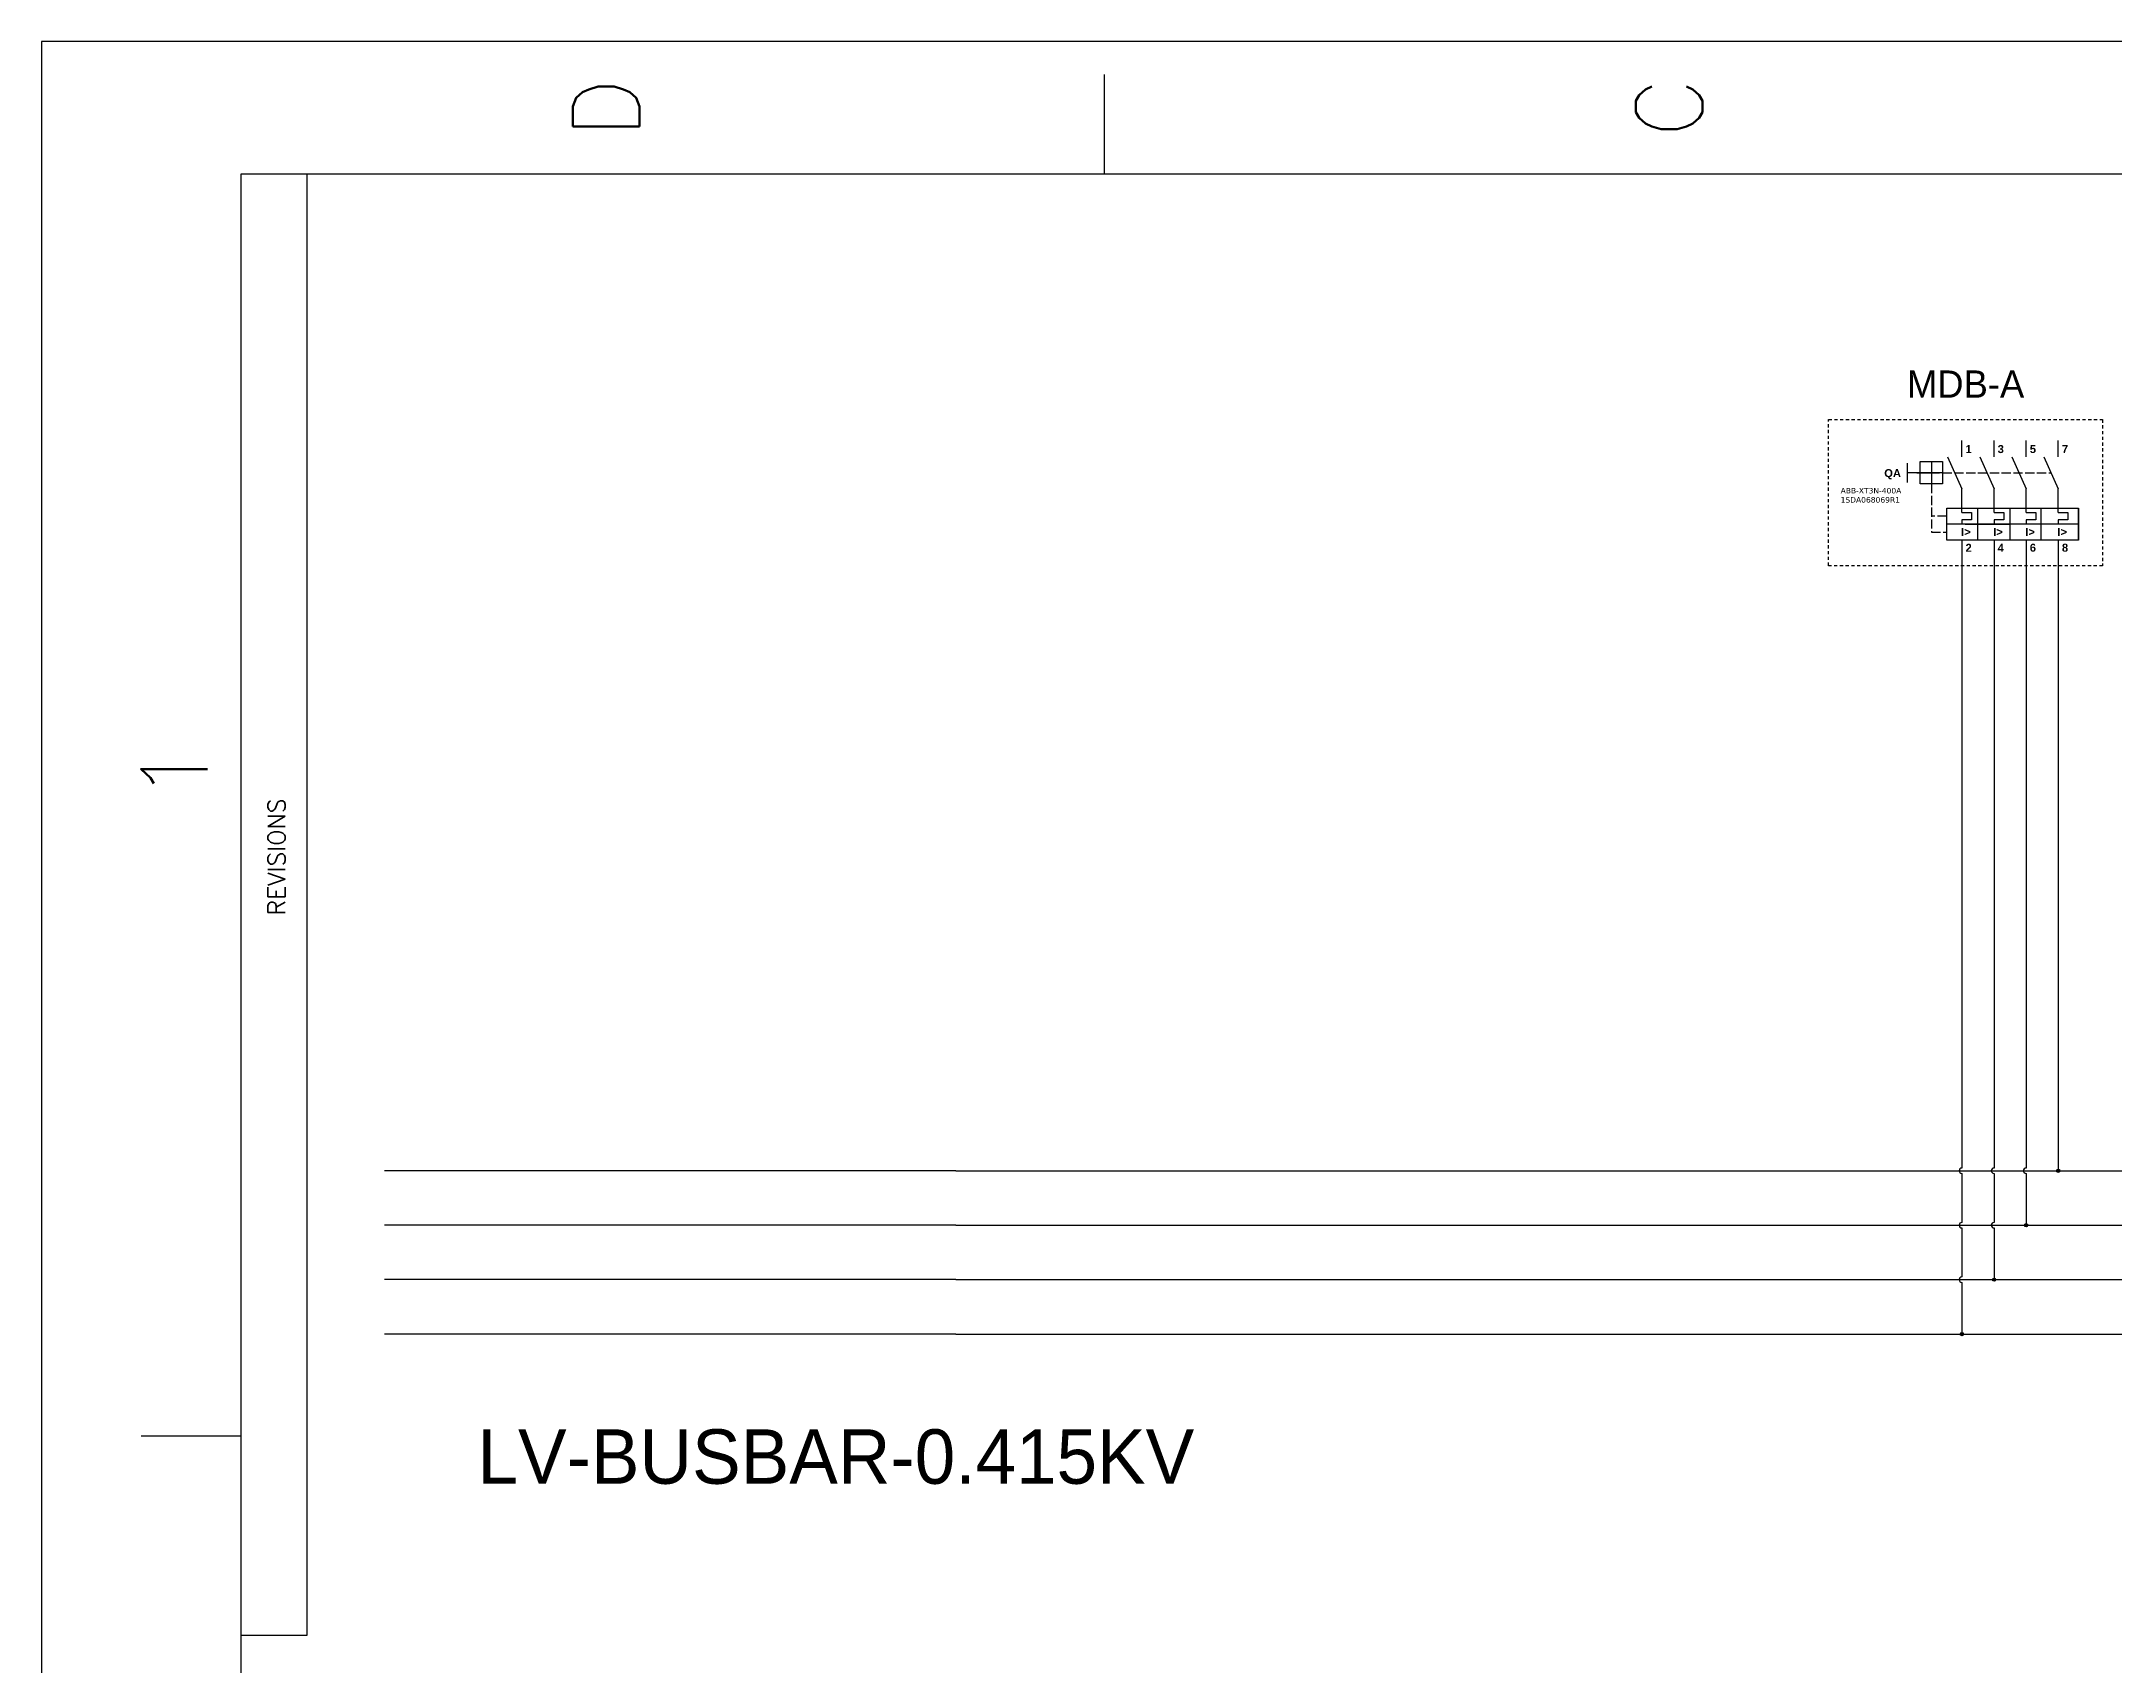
# Model space of a CAD drawing. Extents: x 1 to 170, y -32 to 186.
# Drawn here: x 4.2 to 85.1, y 122.7 to 186 of the extents above; entities that cross this region are included whole.
import ezdxf
from ezdxf.enums import TextEntityAlignment as Align

# ---------------------------------------------------------------- set-up
doc = ezdxf.new("R2010")
doc.units = 0
doc.header["$MEASUREMENT"] = 0
doc.linetypes.add('ACAD_ISO02W100', pattern=[15, 12, -3])
doc.linetypes.add('HIDDEN2', pattern=[0.1875, 0.125, -0.0625])
for name, color, linetype in [('DISCONTINUA', 7, 'ACAD_ISO02W100'), ('LOCBOX', 92, 'HIDDEN2'), ('PFV', 7, 'Continuous'), ('RED_18AWG', 1, 'Continuous'), ('REGEN_LINE', 4, 'Continuous'), ('SYMS', 7, 'Continuous'), ('Title Block', 7, 'Continuous'), ('Viewport', 7, 'Continuous')]:
    doc.layers.add(name, color=color, linetype=linetype)
doc.styles.add('Roman', font='romans')
doc.styles.add('TRINIDAD', font='')
doc.styles.get('TRINIDAD').set_extended_font_data('Arial')

# ---------------------------------------------------------------- blocks, each defined once
blk = doc.blocks.new('ANSI_border_C')
at = {"layer": 'Title Block'}
for p, q in [((21, 16), (0, 16)), ((21, 0), (21, 16)), ((15.75, 15.25), (15.75, 15.625)), ((20.5, 15.25), (0.5, 15.25)), ((15, 15.25), (15, 15)), ((20.5, 0.75), (20.5, 15.25)), ((15, 15), (20.5, 15)), ((20.5, 12), (20.875, 12))]:
    blk.add_line(p, q, dxfattribs=at)
at = {"layer": 'Title Block', "style": 'Roman'}
for s, p in [('1', (18.25, 15.5)), ('D', (20.75, 13.875)), ('C', (20.75, 9.875))]:
    blk.add_text(s, height=0.25, dxfattribs=at).set_placement(p, align=Align.MIDDLE_CENTER)
blk.add_text('REVISIONS', height=0.065, dxfattribs=at).set_placement((17.7102, 15.0825))
blk = doc.blocks.new('JIC_border_C')
at = {"xscale": 10.36509338838034, "yscale": 10.36509338838034, "zscale": 10.36509338838034, "rotation": 90}
blk.add_blockref('ANSI_border_C', (170.059, -31.634), dxfattribs=at)
blk = doc.blocks.new('WDDOT')
for radius in [0.03, 0.0187, 0.00929]:
    blk.add_circle((0, 0), radius)

msp = doc.modelspace()

# ---------------------------------------------------------------- linework, layer by layer
at = {"layer": 'DISCONTINUA', "color": 7, "linetype": 'ACAD_ISO02W100', "ltscale": 0.03}
for p, q in [((78.371, 169.204), (82.601, 169.204)), ((77.932, 168.766), (77.932, 166.886)), ((78.533, 167.513), (77.932, 167.513)), ((77.932, 166.886), (78.533, 166.886))]:
    msp.add_line(p, q, dxfattribs=at)
at = {"layer": 'LOCBOX', "color": 6}
msp.add_lwpolyline([(73.923, 171.283), (84.611, 171.283), (84.611, 165.576), (73.923, 165.576)], close=True, dxfattribs=at)
at = {"layer": 'PFV', "color": 7}
for points in [[(79.123, 169.956, 0), (79.123, 170.457, 0)], [(79.123, 169.831, 0), (79.123, 170.457, 0)], [(80.376, 169.956, 0), (80.376, 170.457, 0)], [(81.629, 169.956, 0), (81.629, 170.457, 0)], [(82.882, 169.956, 0), (82.882, 170.457, 0)], [(77.369, 169.204, 0), (77.744, 169.204, 0)], [(77.744, 169.204, 0), (78.246, 169.204, 0)], [(79.248, 167.2, 0), (79.749, 167.2, 0)], [(79.749, 167.2, 0), (80.376, 167.2, 0)], [(80.376, 167.2, 0), (81.002, 167.2, 0)]]:
    msp.add_polyline3d(points, dxfattribs=at)
at = {"layer": 'RED_18AWG'}
for p, q in [((79.123, 166.072), (79.123, 142.076)), ((80.376, 166.323), (80.376, 142.076)), ((81.629, 166.072), (81.629, 142.076)), ((82.882, 166.072), (82.882, 142.028)), ((39.881, 141.97), (17.6, 141.97)), ((39.881, 141.97), (88.996, 141.97)), ((79.123, 141.864), (79.123, 139.951)), ((80.376, 141.864), (80.376, 139.951)), ((81.629, 141.864), (81.629, 139.903)), ((39.881, 139.845), (17.6, 139.845)), ((39.881, 139.845), (88.962, 139.845)), ((79.123, 139.739), (79.123, 137.826)), ((80.376, 139.739), (80.376, 137.778)), ((39.881, 137.72), (17.6, 137.72)), ((39.881, 137.72), (88.962, 137.72)), ((79.123, 137.614), (79.123, 135.653)), ((39.881, 135.595), (17.6, 135.595)), ((39.881, 135.595), (89.053, 135.595))]:
    msp.add_line(p, q, dxfattribs=at)
for centre in [(79.123, 141.97), (80.376, 141.97), (81.629, 141.97), (79.123, 139.845), (80.376, 139.845), (79.123, 137.72)]:
    msp.add_arc(centre, 0.106, 90, 270, dxfattribs=at)
at = {"layer": 'REGEN_LINE', "color": 7, "linetype": 'Continuous'}
for p, q in [((78.566, 169.831), (79.123, 168.578)), ((79.819, 169.831), (80.376, 168.578)), ((81.072, 169.831), (81.629, 168.578)), ((82.325, 169.831), (82.882, 168.578)), ((76.993, 169.58), (76.993, 168.829)), ((78.371, 169.204), (76.993, 169.204)), ((77.932, 169.643), (77.932, 168.766)), ((79.123, 167.655), (79.501, 167.655)), ((79.501, 167.655), (79.501, 167.371)), ((80.376, 167.655), (80.754, 167.655)), ((80.754, 167.655), (80.754, 167.371)), ((81.629, 167.655), (82.007, 167.655)), ((82.007, 167.655), (82.007, 167.371)), ((82.882, 167.655), (83.26, 167.655)), ((83.26, 167.655), (83.26, 167.371)), ((79.501, 167.371), (79.123, 167.371)), ((79.123, 167.371), (79.123, 167.2)), ((80.754, 167.371), (80.376, 167.371)), ((80.376, 167.371), (80.376, 167.2)), ((82.007, 167.371), (81.629, 167.371)), ((81.629, 167.371), (81.629, 167.2)), ((83.26, 167.371), (82.882, 167.371)), ((82.882, 167.371), (82.882, 167.2))]:
    msp.add_line(p, q, dxfattribs=at)
for points in [[(77.494, 169.643), (78.371, 169.643), (78.371, 168.766), (77.494, 168.766)], [(78.533, 167.826), (83.67, 167.826), (83.67, 167.209), (78.533, 167.2)], [(78.533, 167.2), (83.67, 167.209), (83.67, 166.573), (78.533, 166.573)]]:
    msp.add_lwpolyline(points, close=True, dxfattribs=at)
for points in [[(79.123, 169.831, 0), (79.123, 170.457, 0)], [(80.376, 169.831, 0), (80.376, 170.457, 0)], [(81.629, 169.831, 0), (81.629, 170.457, 0)], [(82.882, 169.831, 0), (82.882, 170.457, 0)], [(79.123, 167.655, 0), (79.123, 168.578, 0)], [(80.376, 167.655, 0), (80.376, 168.578, 0)], [(81.629, 167.655, 0), (81.629, 168.578, 0)], [(82.882, 167.655, 0), (82.882, 168.578, 0)], [(79.749, 166.573, 0), (79.749, 167.826, 0)], [(81.002, 166.573, 0), (81.002, 167.826, 0)], [(82.218, 166.573, 0), (82.218, 167.826, 0)], [(83.67, 166.573, 0), (83.67, 167.826, 0)], [(79.123, 166.573, 0), (79.123, 166.072, 0)], [(80.376, 166.573, 0), (80.376, 166.072, 0)], [(81.629, 166.573, 0), (81.629, 166.072, 0)], [(82.882, 166.573, 0), (82.882, 166.072, 0)]]:
    msp.add_polyline3d(points, dxfattribs=at)

# ---------------------------------------------------------------- block references
at = {"layer": 'SYMS', "xscale": 2.125061623751076, "yscale": 2.125061623751076, "zscale": 2.125061623751076}
for p in [(82.882, 141.97), (81.629, 139.845), (80.376, 137.72), (79.123, 135.595)]:
    msp.add_blockref('WDDOT', p, dxfattribs=at)
at = {"layer": 'Viewport'}
msp.add_blockref('JIC_border_C', (0, 0), dxfattribs=at)

# ---------------------------------------------------------------- texts
at = {"color": 7, "char_height": 0.31198, "width": 253.11816, "style": 'TRINIDAD'}
for s, insert, attachment_point in [('{\\fArial|b1|i0|c0|p34;1}', (79.265, 170.285), 1), ('{\\fArial|b1|i0|c0|p34;3}', (80.518, 170.285), 1), ('{\\fArial|b1|i0|c0|p34;5}', (81.771, 170.285), 1), ('{\\fArial|b1|i0|c0|p34;7}', (83.024, 170.285), 1), ('{\\fArial|b1|i0|c0|p34;QA}', (76.094, 169.345), 1), ('{\\fArial|b1|i0|c0|p34;I>}', (79.089, 167.053), 1), ('{\\fArial|b1|i0|c0|p34;I>}', (80.342, 167.053), 1), ('{\\fArial|b1|i0|c0|p34;I>}', (81.595, 167.053), 1), ('{\\fArial|b1|i0|c0|p34;I>}', (82.848, 167.053), 1), ('{\\fArial|b1|i0|c0|p34;2}', (79.265, 166.119), 7), ('{\\fArial|b1|i0|c0|p34;4}', (80.518, 166.119), 7), ('{\\fArial|b1|i0|c0|p34;6}', (81.771, 166.119), 7), ('{\\fArial|b1|i0|c0|p34;8}', (83.024, 166.119), 7)]:
    msp.add_mtext(s, dxfattribs=dict(at, insert=insert, attachment_point=attachment_point))
at = {"insert": (74.393, 168.612), "char_height": 0.21437, "attachment_point": 1}
msp.add_mtext_dynamic_manual_height_columns('{\\fVerdana|b0|i0|c0|p34;\\C242;\\c2564301;ABB-XT3N-400A^J1SDA068069R1}', width=3.16583, gutter_width=0.325, heights=[0], dxfattribs=at)
at = {"layer": 'LOCBOX', "color": 6}
msp.add_text('MDB-A', height=1.0625, dxfattribs=at).set_placement((79.267, 171.815), align=Align.BOTTOM_CENTER)
at = {"layer": 'SYMS', "insert": (21.225, 131.88), "char_height": 2.12506, "attachment_point": 1}
msp.add_mtext_dynamic_manual_height_columns('LV-BUSBAR-0.415KV', width=22.88712, gutter_width=1, heights=[2], dxfattribs=at)

doc.saveas('drawing.dxf')
